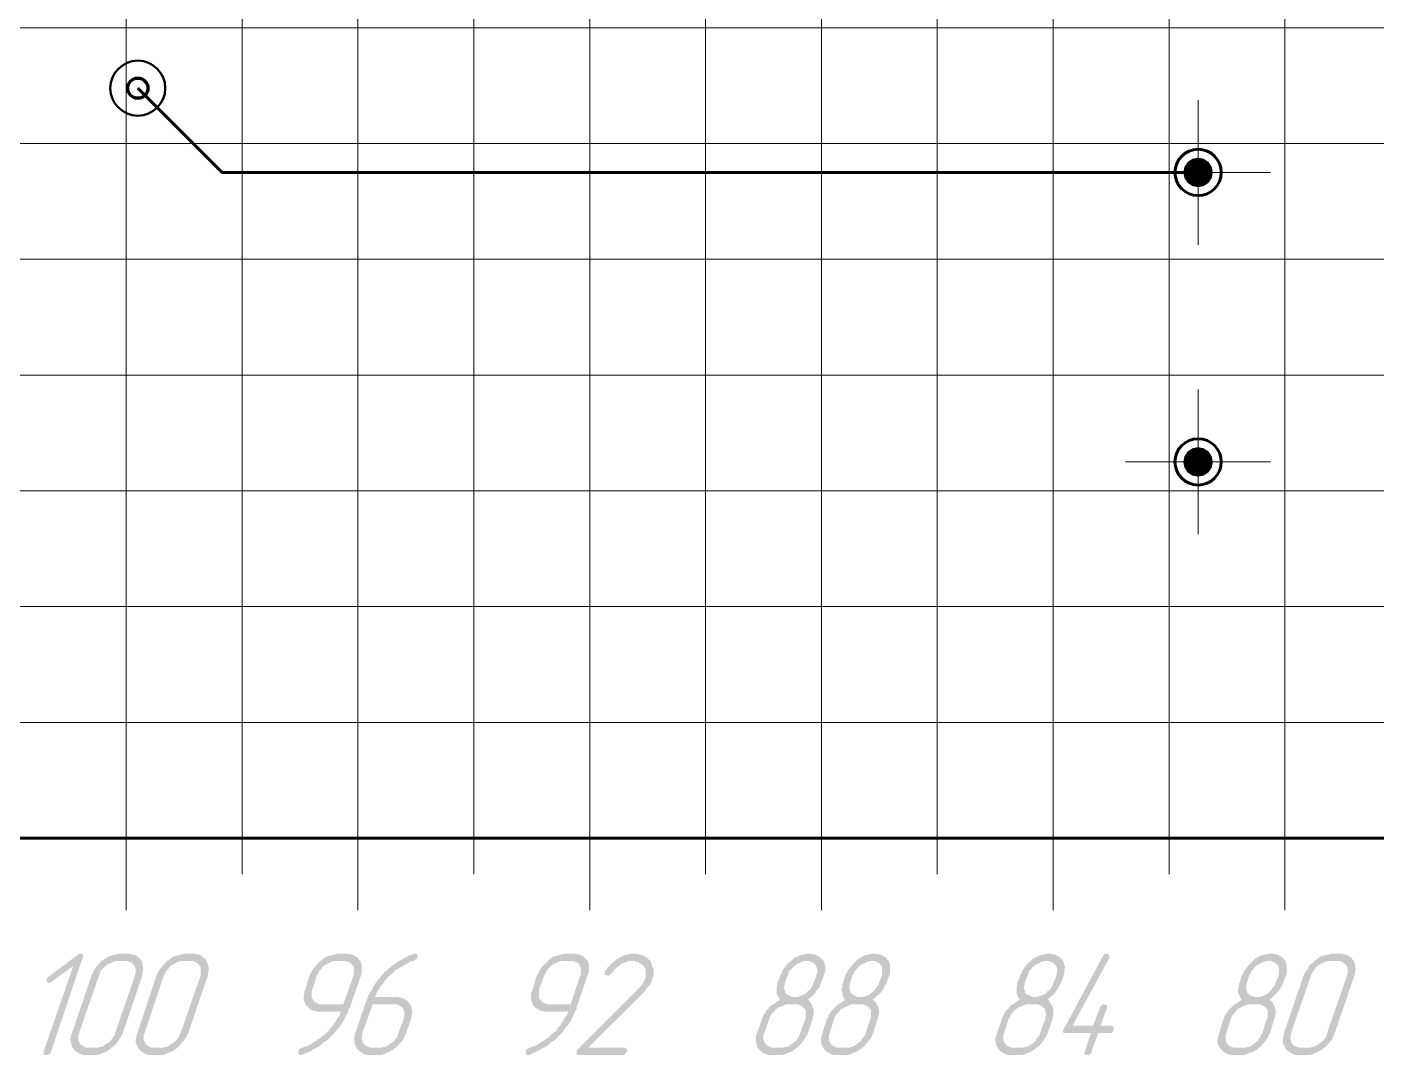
# Model space of a CAD drawing. Extents: x 260 to 1101, y 70 to 664.
# Drawn here: x 806.74 to 853.35, y 394.66 to 430.18 of the extents above; entities that cross this region are included whole.
import ezdxf

# ---------------------------------------------------------------- set-up
doc = ezdxf.new("R2010")
doc.units = 0
doc.header["$MEASUREMENT"] = 0
doc.layers.add('PDF _Геометрия', color=7, linetype='CONTINUOUS')
doc.layers.add('PDF _Сплошная заливка', color=7, linetype='CONTINUOUS')

msp = doc.modelspace()

# ---------------------------------------------------------------- hatches: boundary and pattern name
at = {"layer": 'PDF _Сплошная заливка', "true_color": 0xffffff, "transparency": 33554559}
for points in [[(847.171, 425.661), (846.975, 425.622), (846.81, 425.511), (846.699, 425.346), (846.661, 425.151), (847.171, 425.151)], [(846.661, 425.151), (846.699, 424.956), (846.81, 424.79), (846.975, 424.68), (847.171, 424.641), (847.171, 425.151)], [(847.171, 424.641), (847.366, 424.68), (847.531, 424.79), (847.642, 424.956), (847.68, 425.151), (847.171, 425.151)], [(847.171, 415.661), (846.975, 415.622), (846.81, 415.511), (846.699, 415.346), (846.661, 415.151), (847.171, 415.151)], [(846.661, 415.151), (846.699, 414.956), (846.81, 414.79), (846.975, 414.68), (847.171, 414.641), (847.171, 415.151)], [(847.171, 414.641), (847.366, 414.68), (847.531, 414.79), (847.642, 414.956), (847.68, 415.151), (847.171, 415.151)]]:
    msp.add_hatch(color=7, dxfattribs=at).paths.add_polyline_path(points)
at = {"layer": 'PDF _Сплошная заливка', "transparency": 33554559}
for points in [[(847.171, 425.151), (847.68, 425.151), (847.642, 425.346), (847.531, 425.511), (847.366, 425.622), (847.171, 425.661)], [(847.171, 415.151), (847.68, 415.151), (847.642, 415.346), (847.531, 415.511), (847.366, 415.622), (847.171, 415.661)], [(808.616, 398.168), (808.641, 398.142), (808.667, 398.117), (808.667, 398.117), (808.692, 398.117), (808.692, 398.066), (808.667, 398.041), (807.575, 394.79), (807.575, 394.764), (807.549, 394.764), (807.549, 394.713), (807.498, 394.688), (807.498, 394.688), (807.473, 394.688), (807.447, 394.663), (807.397, 394.663), (807.397, 394.663), (807.397, 394.663), (807.371, 394.663), (807.32, 394.688), (807.32, 394.688), (807.32, 394.713), (807.32, 394.739), (807.32, 394.764), (807.32, 394.79), (808.337, 397.736), (807.6, 397.203), (807.6, 397.203), (807.575, 397.177), (807.549, 397.177), (807.524, 397.152), (807.498, 397.152), (807.473, 397.177), (807.447, 397.177), (807.422, 397.203), (807.422, 397.203), (807.422, 397.228), (807.422, 397.253), (807.422, 397.279), (807.422, 397.304), (807.447, 397.304), (807.447, 397.33), (807.498, 397.38), (808.489, 398.117), (808.515, 398.142), (808.515, 398.142), (808.565, 398.168), (808.591, 398.168)], [(827.746, 398.168), (827.797, 398.168), (827.822, 398.142), (827.898, 398.142), (828, 398.117), (828.076, 398.066), (828.178, 397.99), (828.203, 397.965), (828.254, 397.914), (828.254, 397.914), (828.254, 397.914), (828.279, 397.888), (828.279, 397.863), (828.305, 397.812), (828.33, 397.736), (828.356, 397.66), (828.381, 397.558), (828.381, 397.482), (828.381, 397.431), (828.356, 397.38), (828.33, 397.304), (828.33, 397.304), (828.33, 397.279), (828.33, 397.253), (828.305, 397.228), (828.305, 397.203), (828.279, 397.152), (828.228, 397.05), (828.203, 397.05), (828.203, 397.05), (828.178, 397.025), (828.152, 396.974), (828.127, 396.949), (828.102, 396.898), (828.051, 396.847), (828, 396.796), (826.12, 394.917), (827.39, 394.917), (827.39, 394.917), (827.416, 394.891), (827.441, 394.866), (827.441, 394.866), (827.466, 394.84), (827.466, 394.815), (827.466, 394.79), (827.441, 394.79), (827.441, 394.764), (827.416, 394.739), (827.39, 394.688), (827.39, 394.688), (827.365, 394.688), (827.339, 394.663), (827.289, 394.663), (825.79, 394.663), (825.764, 394.663), (825.739, 394.688), (825.713, 394.688), (825.713, 394.713), (825.713, 394.739), (825.713, 394.764), (825.713, 394.79), (825.713, 394.79), (825.713, 394.815), (825.764, 394.866), (827.847, 396.949), (827.924, 397.025), (828, 397.126), (828, 397.126), (828, 397.126), (828, 397.152), (828.025, 397.177), (828.051, 397.228), (828.076, 397.304), (828.076, 397.304), (828.102, 397.304), (828.102, 397.355), (828.102, 397.406), (828.102, 397.457), (828.102, 397.507), (828.102, 397.584), (828.076, 397.66), (828.051, 397.711), (828.025, 397.736), (828.025, 397.736), (828, 397.761), (828, 397.761), (827.975, 397.787), (827.924, 397.812), (827.847, 397.863), (827.847, 397.863), (827.847, 397.863), (827.822, 397.888), (827.797, 397.888), (827.746, 397.888), (827.72, 397.914), (827.619, 397.914), (827.593, 397.914), (827.568, 397.914), (827.517, 397.914), (827.466, 397.888), (827.39, 397.863), (827.339, 397.838), (827.263, 397.812), (827.263, 397.812), (827.238, 397.787), (827.212, 397.761), (827.162, 397.736), (827.111, 397.685), (827.035, 397.634), (826.984, 397.558), (826.907, 397.482), (826.907, 397.482), (826.907, 397.457), (826.882, 397.457), (826.857, 397.431), (826.857, 397.431), (826.831, 397.406), (826.806, 397.406), (826.78, 397.406), (826.755, 397.406), (826.755, 397.406), (826.73, 397.431), (826.704, 397.431), (826.679, 397.431), (826.679, 397.457), (826.679, 397.482), (826.679, 397.533), (826.704, 397.584), (826.704, 397.584), (826.73, 397.584), (826.73, 397.609), (826.755, 397.609), (826.78, 397.685), (826.857, 397.736), (826.907, 397.812), (827.009, 397.888), (827.085, 397.965), (827.187, 398.015), (827.187, 398.015), (827.212, 398.041), (827.238, 398.041), (827.289, 398.066), (827.339, 398.092), (827.416, 398.117), (827.517, 398.142), (827.593, 398.168), (827.695, 398.168), (827.72, 398.168)], [(844.056, 398.168), (844.081, 398.142), (844.106, 398.117), (844.106, 398.117), (844.106, 398.117), (844.106, 398.066), (844.106, 398.041), (844.106, 398.015), (842.836, 395.679), (843.548, 395.679), (843.776, 396.288), (843.776, 396.288), (843.776, 396.314), (843.802, 396.339), (843.827, 396.364), (843.852, 396.364), (843.852, 396.39), (843.903, 396.415), (843.929, 396.415), (843.954, 396.415), (843.954, 396.415), (843.98, 396.39), (844.005, 396.39), (844.005, 396.364), (844.03, 396.364), (844.03, 396.339), (844.03, 396.288), (843.802, 395.679), (844.183, 395.679), (844.208, 395.653), (844.233, 395.653), (844.259, 395.628), (844.259, 395.628), (844.259, 395.602), (844.259, 395.577), (844.259, 395.552), (844.259, 395.526), (844.259, 395.526), (844.233, 395.475), (844.208, 395.45), (844.183, 395.45), (844.183, 395.425), (844.132, 395.425), (844.106, 395.425), (843.725, 395.425), (843.497, 394.79), (843.497, 394.764), (843.497, 394.764), (843.471, 394.713), (843.446, 394.688), (843.421, 394.688), (843.421, 394.688), (843.37, 394.663), (843.344, 394.663), (843.319, 394.663), (843.319, 394.663), (843.294, 394.663), (843.268, 394.688), (843.268, 394.688), (843.243, 394.713), (843.243, 394.739), (843.243, 394.764), (843.268, 394.79), (843.471, 395.425), (842.582, 395.425), (842.557, 395.425), (842.531, 395.425), (842.506, 395.45), (842.506, 395.45), (842.506, 395.475), (842.506, 395.501), (842.506, 395.526), (842.531, 395.552), (843.878, 398.066), (843.878, 398.066), (843.903, 398.092), (843.903, 398.117), (843.929, 398.142), (844.03, 398.168), (844.03, 398.168)]]:
    msp.add_hatch(color=256, dxfattribs=at).paths.add_polyline_path(points)
h = msp.add_hatch(color=256, dxfattribs=at)
h.paths.add_polyline_path([(810.14, 397.914), (809.861, 397.914), (809.81, 397.914), (809.759, 397.888), (809.708, 397.888), (809.632, 397.838), (809.556, 397.812), (809.48, 397.761), (809.48, 397.761), (809.454, 397.736), (809.429, 397.711), (809.378, 397.66), (809.327, 397.609), (809.277, 397.558), (809.251, 397.482), (809.226, 397.406), (808.54, 395.425), (808.54, 395.399), (808.515, 395.374), (808.515, 395.348), (808.515, 395.298), (808.515, 395.247), (808.515, 395.171), (808.54, 395.12), (808.565, 395.069), (808.565, 395.069), (808.591, 395.044), (808.616, 395.018), (808.641, 394.993), (808.692, 394.967), (808.743, 394.942), (808.794, 394.917), (808.87, 394.917), (809.15, 394.917), (809.175, 394.917), (809.251, 394.942), (809.302, 394.942), (809.378, 394.967), (809.429, 395.018), (809.505, 395.069), (809.531, 395.069), (809.556, 395.094), (809.581, 395.12), (809.632, 395.145), (809.658, 395.196), (809.708, 395.272), (809.759, 395.323), (809.785, 395.425), (810.471, 397.406), (810.471, 397.431), (810.471, 397.457), (810.496, 397.482), (810.496, 397.533), (810.496, 397.584), (810.496, 397.634), (810.471, 397.711), (810.445, 397.761), (810.42, 397.761), (810.42, 397.787), (810.394, 397.812), (810.369, 397.838), (810.318, 397.863), (810.267, 397.888), (810.217, 397.914)], flags=0)
h.paths.add_polyline_path([(810.267, 398.168), (810.318, 398.142), (810.394, 398.142), (810.471, 398.117), (810.547, 398.066), (810.623, 398.015), (810.674, 397.939), (810.674, 397.939), (810.699, 397.914), (810.725, 397.863), (810.725, 397.787), (810.75, 397.711), (810.75, 397.634), (810.75, 397.533), (810.725, 397.482), (810.725, 397.406), (810.039, 395.399), (810.039, 395.399), (810.039, 395.399), (810.039, 395.374), (810.013, 395.348), (809.988, 395.298), (809.937, 395.221), (809.886, 395.145), (809.836, 395.069), (809.734, 394.967), (809.632, 394.891), (809.632, 394.891), (809.632, 394.866), (809.607, 394.866), (809.581, 394.84), (809.556, 394.84), (809.531, 394.815), (809.454, 394.764), (809.353, 394.739), (809.251, 394.688), (809.15, 394.663), (809.023, 394.663), (808.743, 394.663), (808.743, 394.663), (808.667, 394.663), (808.616, 394.688), (808.54, 394.713), (808.464, 394.764), (808.387, 394.815), (808.337, 394.891), (808.337, 394.891), (808.311, 394.917), (808.286, 394.967), (808.286, 395.018), (808.26, 395.094), (808.235, 395.196), (808.26, 395.298), (808.26, 395.348), (808.286, 395.399), (808.972, 397.406), (808.972, 397.431), (808.972, 397.431), (808.972, 397.457), (808.997, 397.457), (809.023, 397.507), (809.048, 397.584), (809.099, 397.66), (809.175, 397.761), (809.251, 397.838), (809.353, 397.939), (809.378, 397.939), (809.378, 397.939), (809.404, 397.965), (809.404, 397.965), (809.429, 397.99), (809.48, 398.015), (809.556, 398.066), (809.632, 398.092), (809.734, 398.117), (809.861, 398.142), (809.912, 398.168), (810.242, 398.168)], flags=0)
h = msp.add_hatch(color=256, dxfattribs=at)
h.paths.add_polyline_path([(812.376, 397.914), (812.097, 397.914), (812.071, 397.914), (811.995, 397.888), (811.944, 397.888), (811.893, 397.838), (811.817, 397.812), (811.741, 397.761), (811.715, 397.761), (811.69, 397.736), (811.665, 397.711), (811.639, 397.66), (811.588, 397.609), (811.538, 397.558), (811.512, 397.482), (811.461, 397.406), (810.801, 395.425), (810.801, 395.399), (810.775, 395.374), (810.775, 395.348), (810.775, 395.298), (810.775, 395.247), (810.775, 395.171), (810.801, 395.12), (810.826, 395.069), (810.826, 395.069), (810.852, 395.044), (810.852, 395.018), (810.902, 394.993), (810.928, 394.967), (810.979, 394.942), (811.055, 394.917), (811.131, 394.917), (811.411, 394.917), (811.436, 394.917), (811.487, 394.942), (811.563, 394.942), (811.614, 394.967), (811.69, 395.018), (811.766, 395.069), (811.766, 395.069), (811.792, 395.094), (811.842, 395.12), (811.868, 395.145), (811.919, 395.196), (811.97, 395.272), (811.995, 395.323), (812.046, 395.425), (812.732, 397.406), (812.732, 397.431), (812.732, 397.457), (812.732, 397.482), (812.732, 397.533), (812.732, 397.584), (812.732, 397.634), (812.732, 397.711), (812.681, 397.761), (812.681, 397.761), (812.681, 397.787), (812.655, 397.812), (812.605, 397.838), (812.579, 397.863), (812.528, 397.888), (812.452, 397.914)], flags=0)
h.paths.add_polyline_path([(812.528, 398.168), (812.579, 398.142), (812.655, 398.142), (812.732, 398.117), (812.782, 398.066), (812.859, 398.015), (812.935, 397.939), (812.935, 397.939), (812.935, 397.914), (812.96, 397.863), (812.986, 397.787), (813.011, 397.711), (813.011, 397.634), (813.011, 397.533), (812.986, 397.482), (812.986, 397.406), (812.3, 395.399), (812.3, 395.399), (812.274, 395.399), (812.274, 395.374), (812.274, 395.348), (812.249, 395.298), (812.198, 395.221), (812.147, 395.145), (812.071, 395.069), (811.995, 394.967), (811.893, 394.891), (811.893, 394.891), (811.893, 394.866), (811.868, 394.866), (811.842, 394.84), (811.817, 394.84), (811.792, 394.815), (811.715, 394.764), (811.614, 394.739), (811.512, 394.688), (811.411, 394.663), (811.284, 394.663), (811.004, 394.663), (810.979, 394.663), (810.928, 394.663), (810.877, 394.688), (810.801, 394.713), (810.725, 394.764), (810.648, 394.815), (810.598, 394.891), (810.572, 394.891), (810.572, 394.917), (810.547, 394.967), (810.521, 395.018), (810.496, 395.094), (810.496, 395.196), (810.521, 395.298), (810.521, 395.348), (810.547, 395.399), (811.207, 397.406), (811.207, 397.431), (811.233, 397.431), (811.233, 397.457), (811.233, 397.457), (811.258, 397.507), (811.309, 397.584), (811.36, 397.66), (811.436, 397.761), (811.512, 397.838), (811.614, 397.939), (811.614, 397.939), (811.639, 397.939), (811.639, 397.965), (811.665, 397.965), (811.69, 397.99), (811.715, 398.015), (811.792, 398.066), (811.893, 398.092), (811.995, 398.117), (812.097, 398.142), (812.173, 398.168), (812.503, 398.168)], flags=0)
h = msp.add_hatch(color=256, dxfattribs=at)
h.paths.add_polyline_path([(817.686, 397.914), (817.381, 397.914), (817.355, 397.914), (817.279, 397.888), (817.228, 397.888), (817.178, 397.838), (817.101, 397.812), (817.025, 397.761), (817, 397.761), (816.974, 397.736), (816.949, 397.711), (816.923, 397.66), (816.873, 397.609), (816.822, 397.558), (816.796, 397.482), (816.746, 397.406), (816.593, 396.923), (816.593, 396.898), (816.568, 396.872), (816.568, 396.847), (816.568, 396.796), (816.568, 396.745), (816.568, 396.669), (816.593, 396.618), (816.619, 396.568), (816.619, 396.568), (816.644, 396.542), (816.644, 396.517), (816.695, 396.491), (816.746, 396.466), (816.796, 396.441), (816.847, 396.415), (816.923, 396.415), (817.66, 396.415), (818.016, 397.406), (818.016, 397.431), (818.016, 397.457), (818.016, 397.482), (818.016, 397.533), (818.041, 397.584), (818.016, 397.66), (818.016, 397.711), (817.99, 397.761), (817.965, 397.761), (817.965, 397.787), (817.94, 397.812), (817.914, 397.838), (817.863, 397.863), (817.813, 397.888), (817.736, 397.914)], flags=0)
h.paths.add_polyline_path([(817.813, 398.168), (817.863, 398.142), (817.94, 398.142), (818.016, 398.117), (818.092, 398.066), (818.168, 398.015), (818.219, 397.939), (818.219, 397.939), (818.219, 397.939), (818.244, 397.914), (818.27, 397.888), (818.27, 397.838), (818.295, 397.787), (818.295, 397.761), (818.295, 397.711), (818.295, 397.584), (818.295, 397.482), (818.27, 397.406), (817.889, 396.314), (817.889, 396.288), (817.863, 396.288), (817.863, 396.237), (817.838, 396.212), (817.838, 396.161), (817.813, 396.11), (817.762, 396.06), (817.736, 395.983), (817.66, 395.831), (817.559, 395.679), (817.508, 395.602), (817.431, 395.526), (817.355, 395.425), (817.279, 395.348), (817.279, 395.348), (817.254, 395.323), (817.228, 395.298), (817.203, 395.272), (817.152, 395.221), (817.101, 395.171), (817.05, 395.145), (816.974, 395.094), (816.898, 395.018), (816.822, 394.967), (816.746, 394.917), (816.644, 394.866), (816.466, 394.764), (816.339, 394.713), (816.238, 394.663), (816.187, 394.663), (816.187, 394.663), (816.161, 394.663), (816.136, 394.688), (816.11, 394.688), (816.11, 394.713), (816.11, 394.739), (816.11, 394.764), (816.11, 394.79), (816.11, 394.79), (816.11, 394.815), (816.136, 394.84), (816.136, 394.866), (816.161, 394.866), (816.161, 394.866), (816.187, 394.891), (816.238, 394.917), (816.238, 394.917), (816.238, 394.917), (816.263, 394.917), (816.288, 394.942), (816.339, 394.942), (816.365, 394.967), (816.415, 394.967), (816.466, 394.993), (816.593, 395.069), (816.619, 395.094), (816.695, 395.145), (816.72, 395.145), (816.746, 395.145), (816.771, 395.196), (816.822, 395.221), (816.898, 395.272), (816.949, 395.323), (817.05, 395.399), (817.127, 395.475), (817.127, 395.475), (817.152, 395.501), (817.178, 395.526), (817.203, 395.577), (817.254, 395.628), (817.304, 395.679), (817.355, 395.755), (817.381, 395.806), (817.406, 395.831), (817.406, 395.856), (817.431, 395.882), (817.457, 395.933), (817.508, 395.983), (817.533, 396.034), (817.559, 396.11), (817.584, 396.161), (816.796, 396.161), (816.771, 396.161), (816.72, 396.187), (816.644, 396.187), (816.568, 396.212), (816.492, 396.263), (816.441, 396.314), (816.365, 396.39), (816.365, 396.39), (816.339, 396.415), (816.339, 396.466), (816.314, 396.517), (816.288, 396.618), (816.288, 396.695), (816.314, 396.796), (816.314, 396.847), (816.339, 396.898), (816.492, 397.406), (816.492, 397.431), (816.517, 397.431), (816.517, 397.457), (816.517, 397.457), (816.542, 397.507), (816.593, 397.584), (816.644, 397.66), (816.72, 397.761), (816.796, 397.838), (816.898, 397.939), (816.898, 397.939), (816.923, 397.939), (816.923, 397.965), (816.949, 397.965), (816.974, 397.99), (817, 398.015), (817.076, 398.066), (817.178, 398.092), (817.279, 398.117), (817.381, 398.142), (817.457, 398.168), (817.787, 398.168)], flags=0)
h = msp.add_hatch(color=256, dxfattribs=at)
h.paths.add_polyline_path([(819.413, 396.415), (818.676, 396.415), (818.321, 395.425), (818.321, 395.399), (818.321, 395.374), (818.321, 395.348), (818.295, 395.298), (818.295, 395.247), (818.321, 395.171), (818.321, 395.12), (818.346, 395.069), (818.371, 395.069), (818.371, 395.044), (818.397, 395.018), (818.422, 394.993), (818.473, 394.967), (818.524, 394.942), (818.6, 394.917), (818.651, 394.917), (818.956, 394.917), (818.981, 394.917), (819.032, 394.942), (819.108, 394.942), (819.159, 394.967), (819.235, 395.018), (819.312, 395.069), (819.312, 395.069), (819.337, 395.094), (819.388, 395.12), (819.413, 395.145), (819.464, 395.221), (819.515, 395.272), (819.54, 395.348), (819.565, 395.425), (819.743, 395.907), (819.743, 395.933), (819.743, 395.958), (819.769, 395.983), (819.769, 396.034), (819.769, 396.085), (819.769, 396.161), (819.743, 396.212), (819.718, 396.263), (819.718, 396.263), (819.718, 396.288), (819.693, 396.314), (819.642, 396.339), (819.616, 396.364), (819.565, 396.39), (819.489, 396.415)], flags=0)
h.paths.add_polyline_path([(820.175, 398.168), (820.201, 398.142), (820.201, 398.117), (820.226, 398.117), (820.226, 398.092), (820.226, 398.066), (820.226, 398.041), (820.226, 398.041), (820.201, 398.015), (820.201, 397.99), (820.175, 397.965), (820.175, 397.965), (820.15, 397.965), (820.124, 397.939), (820.099, 397.914), (820.048, 397.914), (819.972, 397.888), (819.845, 397.812), (819.845, 397.812), (819.845, 397.812), (819.82, 397.787), (819.769, 397.787), (819.743, 397.761), (819.718, 397.736), (819.616, 397.685), (819.616, 397.685), (819.591, 397.66), (819.54, 397.634), (819.489, 397.609), (819.439, 397.558), (819.362, 397.482), (819.286, 397.431), (819.21, 397.355), (819.21, 397.33), (819.184, 397.33), (819.159, 397.279), (819.108, 397.253), (819.083, 397.203), (819.032, 397.126), (818.981, 397.076), (818.93, 396.999), (818.93, 396.999), (818.905, 396.974), (818.905, 396.949), (818.854, 396.898), (818.829, 396.847), (818.803, 396.796), (818.778, 396.72), (818.753, 396.669), (819.54, 396.669), (819.565, 396.669), (819.616, 396.644), (819.667, 396.644), (819.743, 396.618), (819.82, 396.568), (819.896, 396.517), (819.947, 396.441), (819.972, 396.441), (819.972, 396.415), (819.997, 396.364), (820.023, 396.288), (820.023, 396.212), (820.048, 396.136), (820.023, 396.034), (820.023, 395.958), (819.997, 395.907), (819.82, 395.399), (819.82, 395.399), (819.82, 395.399), (819.82, 395.374), (819.794, 395.348), (819.769, 395.298), (819.743, 395.221), (819.693, 395.145), (819.616, 395.069), (819.54, 394.967), (819.439, 394.891), (819.413, 394.891), (819.413, 394.866), (819.388, 394.866), (819.388, 394.84), (819.362, 394.84), (819.312, 394.815), (819.235, 394.764), (819.159, 394.739), (819.057, 394.688), (818.93, 394.663), (818.829, 394.663), (818.549, 394.663), (818.524, 394.663), (818.473, 394.663), (818.422, 394.688), (818.346, 394.713), (818.27, 394.764), (818.194, 394.815), (818.117, 394.891), (818.117, 394.891), (818.117, 394.917), (818.092, 394.967), (818.067, 395.018), (818.041, 395.094), (818.041, 395.196), (818.041, 395.298), (818.067, 395.348), (818.067, 395.399), (818.448, 396.517), (818.448, 396.517), (818.473, 396.542), (818.473, 396.568), (818.499, 396.618), (818.499, 396.669), (818.524, 396.72), (818.549, 396.771), (818.6, 396.847), (818.676, 396.974), (818.778, 397.152), (818.829, 397.228), (818.905, 397.304), (818.981, 397.406), (819.057, 397.482), (819.057, 397.482), (819.057, 397.507), (819.083, 397.533), (819.134, 397.558), (819.159, 397.584), (819.21, 397.634), (819.286, 397.685), (819.337, 397.736), (819.413, 397.787), (819.489, 397.838), (819.591, 397.914), (819.667, 397.965), (819.87, 398.066), (819.972, 398.117), (820.074, 398.142), (820.15, 398.168), (820.15, 398.168)], flags=0)
h = msp.add_hatch(color=256, dxfattribs=at)
h.paths.add_polyline_path([(825.51, 397.914), (825.231, 397.914), (825.18, 397.914), (825.129, 397.888), (825.078, 397.888), (825.002, 397.838), (824.926, 397.812), (824.875, 397.761), (824.85, 397.761), (824.824, 397.736), (824.799, 397.711), (824.748, 397.66), (824.723, 397.609), (824.672, 397.558), (824.646, 397.482), (824.596, 397.406), (824.418, 396.923), (824.418, 396.898), (824.418, 396.872), (824.418, 396.847), (824.418, 396.796), (824.418, 396.745), (824.418, 396.669), (824.418, 396.618), (824.469, 396.568), (824.469, 396.568), (824.494, 396.542), (824.494, 396.517), (824.545, 396.491), (824.57, 396.466), (824.646, 396.441), (824.697, 396.415), (824.748, 396.415), (825.51, 396.415), (825.841, 397.406), (825.866, 397.431), (825.866, 397.457), (825.866, 397.482), (825.866, 397.533), (825.866, 397.584), (825.866, 397.66), (825.841, 397.711), (825.815, 397.761), (825.815, 397.761), (825.815, 397.787), (825.79, 397.812), (825.764, 397.838), (825.713, 397.863), (825.663, 397.888), (825.586, 397.914)], flags=0)
h.paths.add_polyline_path([(825.663, 398.168), (825.713, 398.142), (825.79, 398.142), (825.866, 398.117), (825.942, 398.066), (825.993, 398.015), (826.069, 397.939), (826.069, 397.939), (826.069, 397.939), (826.094, 397.914), (826.094, 397.888), (826.12, 397.838), (826.145, 397.787), (826.145, 397.761), (826.145, 397.711), (826.145, 397.584), (826.12, 397.482), (826.094, 397.406), (825.713, 396.314), (825.713, 396.288), (825.713, 396.288), (825.713, 396.237), (825.688, 396.212), (825.663, 396.161), (825.637, 396.11), (825.612, 396.06), (825.586, 395.983), (825.51, 395.831), (825.409, 395.679), (825.332, 395.602), (825.282, 395.526), (825.205, 395.425), (825.129, 395.348), (825.129, 395.348), (825.104, 395.323), (825.078, 395.298), (825.053, 395.272), (825.002, 395.221), (824.951, 395.171), (824.901, 395.145), (824.824, 395.094), (824.748, 395.018), (824.672, 394.967), (824.596, 394.917), (824.494, 394.866), (824.291, 394.764), (824.189, 394.713), (824.088, 394.663), (824.037, 394.663), (824.037, 394.663), (824.011, 394.663), (823.986, 394.688), (823.961, 394.688), (823.961, 394.713), (823.961, 394.739), (823.961, 394.764), (823.961, 394.79), (823.961, 394.79), (823.961, 394.815), (823.986, 394.84), (823.986, 394.866), (823.986, 394.866), (824.011, 394.866), (824.037, 394.891), (824.088, 394.917), (824.088, 394.917), (824.088, 394.917), (824.113, 394.917), (824.138, 394.942), (824.189, 394.942), (824.215, 394.967), (824.265, 394.967), (824.316, 394.993), (824.443, 395.069), (824.469, 395.094), (824.545, 395.145), (824.57, 395.145), (824.57, 395.145), (824.621, 395.196), (824.672, 395.221), (824.748, 395.272), (824.799, 395.323), (824.875, 395.399), (824.977, 395.475), (824.977, 395.475), (825.002, 395.501), (825.028, 395.526), (825.053, 395.577), (825.104, 395.628), (825.155, 395.679), (825.18, 395.755), (825.231, 395.806), (825.231, 395.831), (825.256, 395.856), (825.282, 395.882), (825.307, 395.933), (825.332, 395.983), (825.383, 396.034), (825.409, 396.11), (825.434, 396.161), (824.646, 396.161), (824.621, 396.161), (824.57, 396.187), (824.494, 396.187), (824.418, 396.212), (824.342, 396.263), (824.265, 396.314), (824.215, 396.39), (824.215, 396.39), (824.189, 396.415), (824.189, 396.466), (824.164, 396.517), (824.138, 396.618), (824.138, 396.695), (824.138, 396.796), (824.164, 396.847), (824.189, 396.898), (824.342, 397.406), (824.342, 397.431), (824.367, 397.431), (824.367, 397.457), (824.367, 397.457), (824.392, 397.507), (824.443, 397.584), (824.494, 397.66), (824.57, 397.761), (824.646, 397.838), (824.748, 397.939), (824.748, 397.939), (824.748, 397.939), (824.773, 397.965), (824.799, 397.965), (824.824, 397.99), (824.85, 398.015), (824.926, 398.066), (825.028, 398.092), (825.129, 398.117), (825.231, 398.142), (825.307, 398.168), (825.637, 398.168)], flags=0)
h = msp.add_hatch(color=256, dxfattribs=at)
h.paths.add_polyline_path([(833.665, 397.914), (833.64, 397.914), (833.589, 397.914), (833.538, 397.888), (833.487, 397.888), (833.411, 397.838), (833.335, 397.812), (833.259, 397.761), (833.259, 397.761), (833.233, 397.736), (833.208, 397.711), (833.157, 397.66), (833.106, 397.609), (833.055, 397.558), (833.03, 397.482), (833.005, 397.406), (832.903, 397.152), (832.903, 397.152), (832.903, 397.126), (832.903, 397.076), (832.878, 397.025), (832.878, 396.974), (832.903, 396.923), (832.903, 396.872), (832.928, 396.796), (832.928, 396.796), (832.954, 396.796), (832.979, 396.745), (833.005, 396.745), (833.055, 396.72), (833.106, 396.695), (833.157, 396.669), (833.233, 396.669), (833.284, 396.669), (833.309, 396.669), (833.36, 396.669), (833.411, 396.695), (833.487, 396.72), (833.564, 396.745), (833.64, 396.796), (833.64, 396.822), (833.665, 396.822), (833.691, 396.872), (833.741, 396.898), (833.792, 396.949), (833.843, 397.025), (833.868, 397.076), (833.894, 397.152), (833.995, 397.406), (833.995, 397.431), (833.995, 397.457), (834.021, 397.482), (834.021, 397.533), (834.021, 397.584), (834.021, 397.66), (833.995, 397.711), (833.97, 397.761), (833.97, 397.761), (833.945, 397.787), (833.919, 397.812), (833.894, 397.838), (833.843, 397.863), (833.792, 397.888), (833.741, 397.914)], flags=0)
h.paths.add_polyline_path([(833.284, 396.415), (833.005, 396.415), (832.954, 396.415), (832.903, 396.39), (832.852, 396.364), (832.776, 396.339), (832.7, 396.314), (832.624, 396.263), (832.624, 396.263), (832.598, 396.237), (832.573, 396.212), (832.522, 396.161), (832.471, 396.11), (832.42, 396.06), (832.395, 395.983), (832.37, 395.907), (832.192, 395.425), (832.192, 395.399), (832.166, 395.374), (832.166, 395.348), (832.166, 395.298), (832.166, 395.247), (832.166, 395.171), (832.192, 395.12), (832.217, 395.069), (832.217, 395.069), (832.242, 395.044), (832.268, 395.018), (832.293, 394.993), (832.344, 394.967), (832.395, 394.942), (832.446, 394.917), (832.522, 394.917), (832.801, 394.917), (832.852, 394.917), (832.903, 394.942), (832.954, 394.942), (833.03, 394.967), (833.106, 395.018), (833.182, 395.069), (833.182, 395.069), (833.208, 395.094), (833.233, 395.12), (833.284, 395.145), (833.335, 395.221), (833.36, 395.272), (833.411, 395.348), (833.436, 395.425), (833.614, 395.907), (833.614, 395.933), (833.614, 395.958), (833.64, 395.983), (833.64, 396.034), (833.64, 396.085), (833.64, 396.161), (833.614, 396.212), (833.589, 396.263), (833.589, 396.263), (833.564, 396.288), (833.538, 396.314), (833.513, 396.339), (833.462, 396.364), (833.411, 396.39), (833.36, 396.415)], flags=0)
h.paths.add_polyline_path([(833.792, 398.168), (833.843, 398.142), (833.919, 398.142), (833.995, 398.117), (834.072, 398.066), (834.148, 398.015), (834.199, 397.939), (834.224, 397.939), (834.224, 397.939), (834.249, 397.914), (834.249, 397.888), (834.275, 397.838), (834.275, 397.787), (834.3, 397.761), (834.3, 397.711), (834.3, 397.584), (834.275, 397.482), (834.249, 397.406), (834.148, 397.152), (834.148, 397.152), (834.148, 397.126), (834.122, 397.101), (834.122, 397.05), (834.097, 396.999), (834.046, 396.949), (833.97, 396.847), (833.97, 396.822), (833.97, 396.822), (833.945, 396.796), (833.894, 396.745), (833.868, 396.72), (833.818, 396.669), (833.741, 396.618), (833.691, 396.568), (833.691, 396.568), (833.716, 396.568), (833.741, 396.542), (833.767, 396.517), (833.792, 396.466), (833.818, 396.415), (833.868, 396.364), (833.868, 396.314), (833.868, 396.288), (833.894, 396.263), (833.894, 396.237), (833.894, 396.187), (833.894, 396.136), (833.894, 396.06), (833.868, 395.983), (833.868, 395.907), (833.691, 395.399), (833.691, 395.399), (833.691, 395.399), (833.691, 395.374), (833.665, 395.348), (833.64, 395.298), (833.589, 395.221), (833.538, 395.145), (833.487, 395.069), (833.386, 394.967), (833.284, 394.891), (833.284, 394.891), (833.284, 394.866), (833.259, 394.866), (833.233, 394.84), (833.208, 394.84), (833.182, 394.815), (833.106, 394.764), (833.005, 394.739), (832.903, 394.688), (832.801, 394.663), (832.674, 394.663), (832.42, 394.663), (832.395, 394.663), (832.344, 394.663), (832.268, 394.688), (832.192, 394.713), (832.115, 394.764), (832.065, 394.815), (831.988, 394.891), (831.988, 394.891), (831.963, 394.917), (831.938, 394.967), (831.938, 395.018), (831.912, 395.094), (831.912, 395.196), (831.912, 395.298), (831.912, 395.348), (831.938, 395.399), (832.115, 395.907), (832.115, 395.933), (832.115, 395.933), (832.141, 395.983), (832.166, 396.034), (832.192, 396.085), (832.242, 396.136), (832.268, 396.212), (832.344, 396.263), (832.344, 396.288), (832.37, 396.314), (832.395, 396.339), (832.446, 396.39), (832.522, 396.415), (832.573, 396.466), (832.649, 396.517), (832.725, 396.568), (832.725, 396.568), (832.725, 396.593), (832.7, 396.618), (832.7, 396.644), (832.674, 396.695), (832.649, 396.72), (832.624, 396.771), (832.624, 396.822), (832.624, 396.847), (832.624, 396.847), (832.624, 396.898), (832.624, 396.923), (832.624, 396.974), (832.624, 397.025), (832.649, 397.101), (832.649, 397.152), (832.751, 397.406), (832.751, 397.431), (832.751, 397.431), (832.751, 397.431), (832.776, 397.457), (832.801, 397.507), (832.827, 397.584), (832.878, 397.66), (832.954, 397.761), (833.03, 397.838), (833.157, 397.939), (833.157, 397.939), (833.182, 397.965), (833.208, 397.99), (833.233, 398.015), (833.284, 398.041), (833.335, 398.066), (833.436, 398.117), (833.589, 398.142), (833.665, 398.168)], flags=0)
h = msp.add_hatch(color=256, dxfattribs=at)
h.paths.add_polyline_path([(835.926, 397.914), (835.875, 397.914), (835.85, 397.914), (835.799, 397.888), (835.723, 397.888), (835.672, 397.838), (835.596, 397.812), (835.52, 397.761), (835.494, 397.761), (835.469, 397.736), (835.443, 397.711), (835.418, 397.66), (835.367, 397.609), (835.316, 397.558), (835.291, 397.482), (835.24, 397.406), (835.164, 397.152), (835.164, 397.152), (835.139, 397.126), (835.139, 397.076), (835.139, 397.025), (835.139, 396.974), (835.139, 396.923), (835.164, 396.872), (835.189, 396.796), (835.189, 396.796), (835.215, 396.796), (835.24, 396.745), (835.266, 396.745), (835.291, 396.72), (835.367, 396.695), (835.418, 396.669), (835.494, 396.669), (835.52, 396.669), (835.57, 396.669), (835.621, 396.669), (835.672, 396.695), (835.748, 396.72), (835.825, 396.745), (835.875, 396.796), (835.901, 396.822), (835.926, 396.822), (835.952, 396.872), (836.002, 396.898), (836.028, 396.949), (836.079, 397.025), (836.129, 397.076), (836.155, 397.152), (836.256, 397.406), (836.256, 397.431), (836.256, 397.457), (836.256, 397.482), (836.256, 397.533), (836.282, 397.584), (836.256, 397.66), (836.256, 397.711), (836.231, 397.761), (836.206, 397.761), (836.206, 397.787), (836.18, 397.812), (836.155, 397.838), (836.104, 397.863), (836.053, 397.888), (836.002, 397.914)], flags=0)
h.paths.add_polyline_path([(835.52, 396.415), (835.24, 396.415), (835.215, 396.415), (835.139, 396.39), (835.088, 396.364), (835.037, 396.339), (834.961, 396.314), (834.885, 396.263), (834.859, 396.263), (834.834, 396.237), (834.808, 396.212), (834.783, 396.161), (834.732, 396.11), (834.681, 396.06), (834.631, 395.983), (834.605, 395.907), (834.453, 395.425), (834.453, 395.399), (834.427, 395.374), (834.427, 395.348), (834.427, 395.298), (834.427, 395.247), (834.427, 395.171), (834.453, 395.12), (834.478, 395.069), (834.478, 395.069), (834.504, 395.044), (834.504, 395.018), (834.554, 394.993), (834.58, 394.967), (834.631, 394.942), (834.707, 394.917), (834.783, 394.917), (835.062, 394.917), (835.113, 394.917), (835.164, 394.942), (835.215, 394.942), (835.291, 394.967), (835.367, 395.018), (835.418, 395.069), (835.443, 395.069), (835.469, 395.094), (835.494, 395.12), (835.545, 395.145), (835.57, 395.221), (835.621, 395.272), (835.672, 395.348), (835.698, 395.425), (835.85, 395.907), (835.875, 395.933), (835.875, 395.958), (835.875, 395.983), (835.875, 396.034), (835.875, 396.085), (835.875, 396.161), (835.875, 396.212), (835.85, 396.263), (835.825, 396.263), (835.825, 396.288), (835.799, 396.314), (835.774, 396.339), (835.723, 396.364), (835.672, 396.39), (835.596, 396.415)], flags=0)
h.paths.add_polyline_path([(836.053, 398.168), (836.104, 398.142), (836.18, 398.142), (836.256, 398.117), (836.333, 398.066), (836.409, 398.015), (836.46, 397.939), (836.46, 397.939), (836.485, 397.939), (836.485, 397.914), (836.51, 397.888), (836.51, 397.838), (836.536, 397.787), (836.536, 397.761), (836.536, 397.711), (836.536, 397.584), (836.536, 397.482), (836.51, 397.406), (836.409, 397.152), (836.409, 397.152), (836.409, 397.126), (836.383, 397.101), (836.358, 397.05), (836.333, 396.999), (836.307, 396.949), (836.231, 396.847), (836.231, 396.822), (836.206, 396.822), (836.18, 396.796), (836.155, 396.745), (836.104, 396.72), (836.053, 396.669), (836.002, 396.618), (835.926, 396.568), (835.952, 396.568), (835.952, 396.568), (835.977, 396.542), (836.028, 396.517), (836.053, 396.466), (836.079, 396.415), (836.104, 396.364), (836.129, 396.314), (836.129, 396.288), (836.129, 396.263), (836.155, 396.237), (836.155, 396.187), (836.155, 396.136), (836.155, 396.06), (836.129, 395.983), (836.104, 395.907), (835.952, 395.399), (835.952, 395.399), (835.926, 395.399), (835.926, 395.374), (835.926, 395.348), (835.901, 395.298), (835.85, 395.221), (835.799, 395.145), (835.723, 395.069), (835.647, 394.967), (835.545, 394.891), (835.545, 394.891), (835.545, 394.866), (835.52, 394.866), (835.494, 394.84), (835.469, 394.84), (835.443, 394.815), (835.367, 394.764), (835.266, 394.739), (835.164, 394.688), (835.062, 394.663), (834.935, 394.663), (834.656, 394.663), (834.631, 394.663), (834.58, 394.663), (834.529, 394.688), (834.453, 394.713), (834.376, 394.764), (834.3, 394.815), (834.249, 394.891), (834.249, 394.891), (834.224, 394.917), (834.199, 394.967), (834.173, 395.018), (834.148, 395.094), (834.148, 395.196), (834.173, 395.298), (834.173, 395.348), (834.199, 395.399), (834.351, 395.907), (834.351, 395.933), (834.376, 395.933), (834.402, 395.983), (834.402, 396.034), (834.453, 396.085), (834.478, 396.136), (834.529, 396.212), (834.58, 396.263), (834.605, 396.288), (834.631, 396.314), (834.656, 396.339), (834.707, 396.39), (834.758, 396.415), (834.834, 396.466), (834.91, 396.517), (834.986, 396.568), (834.986, 396.568), (834.961, 396.593), (834.961, 396.618), (834.935, 396.644), (834.91, 396.695), (834.91, 396.72), (834.885, 396.771), (834.885, 396.822), (834.885, 396.847), (834.885, 396.847), (834.859, 396.898), (834.859, 396.923), (834.885, 396.974), (834.885, 397.025), (834.885, 397.101), (834.91, 397.152), (834.986, 397.406), (834.986, 397.431), (835.012, 397.431), (835.012, 397.431), (835.012, 397.457), (835.037, 397.507), (835.088, 397.584), (835.139, 397.66), (835.215, 397.761), (835.291, 397.838), (835.393, 397.939), (835.393, 397.939), (835.418, 397.965), (835.443, 397.99), (835.494, 398.015), (835.545, 398.041), (835.57, 398.066), (835.698, 398.117), (835.85, 398.142), (835.926, 398.168), (836.028, 398.168)], flags=0)
h = msp.add_hatch(color=256, dxfattribs=at)
h.paths.add_polyline_path([(841.947, 397.914), (841.896, 397.914), (841.871, 397.914), (841.82, 397.888), (841.744, 397.888), (841.693, 397.838), (841.617, 397.812), (841.541, 397.761), (841.541, 397.761), (841.515, 397.736), (841.464, 397.711), (841.439, 397.66), (841.388, 397.609), (841.337, 397.558), (841.312, 397.482), (841.287, 397.406), (841.185, 397.152), (841.185, 397.152), (841.185, 397.126), (841.185, 397.076), (841.16, 397.025), (841.16, 396.974), (841.185, 396.923), (841.185, 396.872), (841.21, 396.796), (841.21, 396.796), (841.236, 396.796), (841.261, 396.745), (841.287, 396.745), (841.337, 396.72), (841.388, 396.695), (841.439, 396.669), (841.515, 396.669), (841.566, 396.669), (841.591, 396.669), (841.642, 396.669), (841.693, 396.695), (841.769, 396.72), (841.846, 396.745), (841.922, 396.796), (841.922, 396.822), (841.947, 396.822), (841.972, 396.872), (842.023, 396.898), (842.074, 396.949), (842.125, 397.025), (842.15, 397.076), (842.176, 397.152), (842.277, 397.406), (842.277, 397.431), (842.277, 397.457), (842.303, 397.482), (842.303, 397.533), (842.303, 397.584), (842.303, 397.66), (842.277, 397.711), (842.252, 397.761), (842.252, 397.761), (842.227, 397.787), (842.201, 397.812), (842.176, 397.838), (842.125, 397.863), (842.074, 397.888), (842.023, 397.914)], flags=0)
h.paths.add_polyline_path([(841.566, 396.415), (841.261, 396.415), (841.236, 396.415), (841.185, 396.39), (841.109, 396.364), (841.058, 396.339), (840.982, 396.314), (840.906, 396.263), (840.906, 396.263), (840.88, 396.237), (840.829, 396.212), (840.804, 396.161), (840.753, 396.11), (840.702, 396.06), (840.677, 395.983), (840.626, 395.907), (840.474, 395.425), (840.474, 395.399), (840.448, 395.374), (840.448, 395.348), (840.448, 395.298), (840.448, 395.247), (840.448, 395.171), (840.474, 395.12), (840.499, 395.069), (840.499, 395.069), (840.524, 395.044), (840.55, 395.018), (840.575, 394.993), (840.626, 394.967), (840.677, 394.942), (840.728, 394.917), (840.804, 394.917), (841.083, 394.917), (841.134, 394.917), (841.185, 394.942), (841.236, 394.942), (841.312, 394.967), (841.388, 395.018), (841.464, 395.069), (841.464, 395.069), (841.49, 395.094), (841.515, 395.12), (841.566, 395.145), (841.591, 395.221), (841.642, 395.272), (841.693, 395.348), (841.718, 395.425), (841.896, 395.907), (841.896, 395.933), (841.896, 395.958), (841.896, 395.983), (841.922, 396.034), (841.922, 396.085), (841.896, 396.161), (841.896, 396.212), (841.871, 396.263), (841.871, 396.263), (841.846, 396.288), (841.82, 396.314), (841.795, 396.339), (841.744, 396.364), (841.693, 396.39), (841.617, 396.415)], flags=0)
h.paths.add_polyline_path([(842.074, 398.168), (842.125, 398.142), (842.201, 398.142), (842.277, 398.117), (842.354, 398.066), (842.43, 398.015), (842.481, 397.939), (842.506, 397.939), (842.506, 397.939), (842.506, 397.914), (842.531, 397.888), (842.531, 397.838), (842.557, 397.787), (842.557, 397.761), (842.582, 397.711), (842.557, 397.584), (842.557, 397.482), (842.531, 397.406), (842.43, 397.152), (842.43, 397.152), (842.43, 397.126), (842.404, 397.101), (842.379, 397.05), (842.354, 396.999), (842.328, 396.949), (842.252, 396.847), (842.252, 396.822), (842.227, 396.822), (842.201, 396.796), (842.176, 396.745), (842.15, 396.72), (842.074, 396.669), (842.023, 396.618), (841.972, 396.568), (841.972, 396.568), (841.998, 396.568), (842.023, 396.542), (842.049, 396.517), (842.074, 396.466), (842.099, 396.415), (842.15, 396.364), (842.15, 396.314), (842.15, 396.288), (842.176, 396.263), (842.176, 396.237), (842.176, 396.187), (842.176, 396.136), (842.176, 396.06), (842.15, 395.983), (842.15, 395.907), (841.972, 395.399), (841.972, 395.399), (841.972, 395.399), (841.972, 395.374), (841.947, 395.348), (841.922, 395.298), (841.871, 395.221), (841.82, 395.145), (841.769, 395.069), (841.668, 394.967), (841.566, 394.891), (841.566, 394.891), (841.566, 394.866), (841.541, 394.866), (841.515, 394.84), (841.49, 394.84), (841.464, 394.815), (841.388, 394.764), (841.287, 394.739), (841.185, 394.688), (841.083, 394.663), (840.956, 394.663), (840.677, 394.663), (840.677, 394.663), (840.626, 394.663), (840.55, 394.688), (840.474, 394.713), (840.397, 394.764), (840.321, 394.815), (840.27, 394.891), (840.27, 394.891), (840.245, 394.917), (840.22, 394.967), (840.194, 395.018), (840.194, 395.094), (840.169, 395.196), (840.194, 395.298), (840.194, 395.348), (840.22, 395.399), (840.397, 395.907), (840.397, 395.933), (840.397, 395.933), (840.423, 395.983), (840.448, 396.034), (840.474, 396.085), (840.499, 396.136), (840.55, 396.212), (840.626, 396.263), (840.626, 396.288), (840.651, 396.314), (840.677, 396.339), (840.728, 396.39), (840.778, 396.415), (840.855, 396.466), (840.931, 396.517), (841.007, 396.568), (841.007, 396.568), (841.007, 396.593), (840.982, 396.618), (840.956, 396.644), (840.956, 396.695), (840.931, 396.72), (840.906, 396.771), (840.906, 396.822), (840.906, 396.847), (840.906, 396.847), (840.906, 396.898), (840.906, 396.923), (840.906, 396.974), (840.906, 397.025), (840.931, 397.101), (840.931, 397.152), (841.033, 397.406), (841.033, 397.431), (841.033, 397.431), (841.033, 397.431), (841.058, 397.457), (841.083, 397.507), (841.109, 397.584), (841.16, 397.66), (841.236, 397.761), (841.312, 397.838), (841.414, 397.939), (841.439, 397.939), (841.439, 397.965), (841.464, 397.99), (841.515, 398.015), (841.566, 398.041), (841.617, 398.066), (841.718, 398.117), (841.871, 398.142), (841.947, 398.168), (842.049, 398.168)], flags=0)
h = msp.add_hatch(color=256, dxfattribs=at)
h.paths.add_polyline_path([(849.619, 397.914), (849.569, 397.914), (849.543, 397.914), (849.492, 397.888), (849.416, 397.888), (849.34, 397.838), (849.289, 397.812), (849.213, 397.761), (849.187, 397.761), (849.162, 397.736), (849.137, 397.711), (849.111, 397.66), (849.06, 397.609), (849.01, 397.558), (848.984, 397.482), (848.933, 397.406), (848.857, 397.152), (848.857, 397.152), (848.832, 397.126), (848.832, 397.076), (848.832, 397.025), (848.832, 396.974), (848.832, 396.923), (848.857, 396.872), (848.883, 396.796), (848.883, 396.796), (848.908, 396.796), (848.933, 396.745), (848.959, 396.745), (848.984, 396.72), (849.06, 396.695), (849.111, 396.669), (849.187, 396.669), (849.213, 396.669), (849.264, 396.669), (849.314, 396.669), (849.365, 396.695), (849.441, 396.72), (849.492, 396.745), (849.569, 396.796), (849.594, 396.822), (849.619, 396.822), (849.645, 396.872), (849.696, 396.898), (849.721, 396.949), (849.772, 397.025), (849.823, 397.076), (849.848, 397.152), (849.95, 397.406), (849.95, 397.431), (849.95, 397.457), (849.95, 397.482), (849.95, 397.533), (849.975, 397.584), (849.95, 397.66), (849.95, 397.711), (849.924, 397.761), (849.899, 397.761), (849.899, 397.787), (849.873, 397.812), (849.848, 397.838), (849.797, 397.863), (849.746, 397.888), (849.696, 397.914)], flags=0)
h.paths.add_polyline_path([(849.213, 396.415), (848.933, 396.415), (848.908, 396.415), (848.832, 396.39), (848.781, 396.364), (848.705, 396.339), (848.654, 396.314), (848.578, 396.263), (848.552, 396.263), (848.527, 396.237), (848.501, 396.212), (848.476, 396.161), (848.425, 396.11), (848.375, 396.06), (848.324, 395.983), (848.298, 395.907), (848.146, 395.425), (848.146, 395.399), (848.12, 395.374), (848.12, 395.348), (848.12, 395.298), (848.12, 395.247), (848.12, 395.171), (848.146, 395.12), (848.171, 395.069), (848.171, 395.069), (848.197, 395.044), (848.197, 395.018), (848.247, 394.993), (848.273, 394.967), (848.324, 394.942), (848.4, 394.917), (848.476, 394.917), (848.756, 394.917), (848.806, 394.917), (848.857, 394.942), (848.908, 394.942), (848.984, 394.967), (849.06, 395.018), (849.111, 395.069), (849.137, 395.069), (849.162, 395.094), (849.187, 395.12), (849.238, 395.145), (849.264, 395.221), (849.314, 395.272), (849.34, 395.348), (849.391, 395.425), (849.543, 395.907), (849.569, 395.933), (849.569, 395.958), (849.569, 395.983), (849.569, 396.034), (849.569, 396.085), (849.569, 396.161), (849.569, 396.212), (849.543, 396.263), (849.518, 396.263), (849.518, 396.288), (849.492, 396.314), (849.467, 396.339), (849.416, 396.364), (849.365, 396.39), (849.289, 396.415)], flags=0)
h.paths.add_polyline_path([(849.746, 398.168), (849.797, 398.142), (849.873, 398.142), (849.95, 398.117), (850.026, 398.066), (850.102, 398.015), (850.153, 397.939), (850.153, 397.939), (850.178, 397.939), (850.178, 397.914), (850.204, 397.888), (850.204, 397.838), (850.229, 397.787), (850.229, 397.761), (850.229, 397.711), (850.229, 397.584), (850.229, 397.482), (850.204, 397.406), (850.102, 397.152), (850.102, 397.152), (850.102, 397.126), (850.077, 397.101), (850.051, 397.05), (850.026, 396.999), (850, 396.949), (849.924, 396.847), (849.924, 396.822), (849.899, 396.822), (849.873, 396.796), (849.848, 396.745), (849.797, 396.72), (849.746, 396.669), (849.696, 396.618), (849.619, 396.568), (849.645, 396.568), (849.645, 396.568), (849.67, 396.542), (849.721, 396.517), (849.746, 396.466), (849.772, 396.415), (849.797, 396.364), (849.823, 396.314), (849.823, 396.288), (849.823, 396.263), (849.848, 396.237), (849.848, 396.187), (849.848, 396.136), (849.848, 396.06), (849.823, 395.983), (849.797, 395.907), (849.645, 395.399), (849.645, 395.399), (849.619, 395.399), (849.619, 395.374), (849.619, 395.348), (849.594, 395.298), (849.543, 395.221), (849.492, 395.145), (849.416, 395.069), (849.34, 394.967), (849.238, 394.891), (849.238, 394.891), (849.238, 394.866), (849.213, 394.866), (849.187, 394.84), (849.162, 394.84), (849.137, 394.815), (849.06, 394.764), (848.959, 394.739), (848.857, 394.688), (848.756, 394.663), (848.629, 394.663), (848.349, 394.663), (848.324, 394.663), (848.273, 394.663), (848.222, 394.688), (848.146, 394.713), (848.07, 394.764), (847.993, 394.815), (847.943, 394.891), (847.917, 394.891), (847.917, 394.917), (847.892, 394.967), (847.866, 395.018), (847.841, 395.094), (847.841, 395.196), (847.866, 395.298), (847.866, 395.348), (847.892, 395.399), (848.044, 395.907), (848.044, 395.933), (848.07, 395.933), (848.07, 395.983), (848.095, 396.034), (848.146, 396.085), (848.171, 396.136), (848.222, 396.212), (848.273, 396.263), (848.298, 396.288), (848.324, 396.314), (848.349, 396.339), (848.4, 396.39), (848.451, 396.415), (848.527, 396.466), (848.603, 396.517), (848.679, 396.568), (848.679, 396.568), (848.654, 396.593), (848.654, 396.618), (848.629, 396.644), (848.603, 396.695), (848.603, 396.72), (848.578, 396.771), (848.552, 396.822), (848.552, 396.847), (848.552, 396.847), (848.552, 396.898), (848.552, 396.923), (848.552, 396.974), (848.578, 397.025), (848.578, 397.101), (848.603, 397.152), (848.679, 397.406), (848.679, 397.431), (848.705, 397.431), (848.705, 397.431), (848.705, 397.457), (848.73, 397.507), (848.781, 397.584), (848.832, 397.66), (848.908, 397.761), (848.984, 397.838), (849.086, 397.939), (849.086, 397.939), (849.111, 397.965), (849.137, 397.99), (849.187, 398.015), (849.238, 398.041), (849.264, 398.066), (849.391, 398.117), (849.543, 398.142), (849.619, 398.168), (849.721, 398.168)], flags=0)
h = msp.add_hatch(color=256, dxfattribs=at)
h.paths.add_polyline_path([(851.982, 397.914), (851.703, 397.914), (851.652, 397.914), (851.601, 397.888), (851.55, 397.888), (851.474, 397.838), (851.398, 397.812), (851.321, 397.761), (851.321, 397.761), (851.296, 397.736), (851.271, 397.711), (851.22, 397.66), (851.194, 397.609), (851.144, 397.558), (851.093, 397.482), (851.067, 397.406), (850.381, 395.425), (850.381, 395.399), (850.381, 395.374), (850.381, 395.348), (850.356, 395.298), (850.356, 395.247), (850.381, 395.171), (850.381, 395.12), (850.407, 395.069), (850.432, 395.069), (850.432, 395.044), (850.458, 395.018), (850.483, 394.993), (850.534, 394.967), (850.585, 394.942), (850.661, 394.917), (850.712, 394.917), (850.991, 394.917), (851.042, 394.917), (851.093, 394.942), (851.144, 394.942), (851.22, 394.967), (851.296, 395.018), (851.372, 395.069), (851.372, 395.069), (851.398, 395.094), (851.423, 395.12), (851.474, 395.145), (851.525, 395.196), (851.575, 395.272), (851.601, 395.323), (851.626, 395.425), (852.312, 397.406), (852.312, 397.431), (852.338, 397.457), (852.338, 397.482), (852.338, 397.533), (852.338, 397.584), (852.338, 397.634), (852.312, 397.711), (852.287, 397.761), (852.287, 397.761), (852.261, 397.787), (852.236, 397.812), (852.211, 397.838), (852.16, 397.863), (852.109, 397.888), (852.058, 397.914)], flags=0)
h.paths.add_polyline_path([(852.134, 398.168), (852.185, 398.142), (852.236, 398.142), (852.312, 398.117), (852.388, 398.066), (852.465, 398.015), (852.515, 397.939), (852.541, 397.939), (852.541, 397.914), (852.566, 397.863), (852.592, 397.787), (852.592, 397.711), (852.617, 397.634), (852.592, 397.533), (852.592, 397.482), (852.566, 397.406), (851.88, 395.399), (851.88, 395.399), (851.88, 395.399), (851.88, 395.374), (851.88, 395.348), (851.83, 395.298), (851.804, 395.221), (851.753, 395.145), (851.677, 395.069), (851.601, 394.967), (851.499, 394.891), (851.474, 394.891), (851.474, 394.866), (851.448, 394.866), (851.448, 394.84), (851.423, 394.84), (851.372, 394.815), (851.296, 394.764), (851.22, 394.739), (851.118, 394.688), (850.991, 394.663), (850.89, 394.663), (850.61, 394.663), (850.585, 394.663), (850.534, 394.663), (850.458, 394.688), (850.407, 394.713), (850.331, 394.764), (850.254, 394.815), (850.178, 394.891), (850.178, 394.891), (850.178, 394.917), (850.153, 394.967), (850.127, 395.018), (850.102, 395.094), (850.102, 395.196), (850.102, 395.298), (850.127, 395.348), (850.127, 395.399), (850.813, 397.406), (850.813, 397.431), (850.813, 397.431), (850.839, 397.457), (850.839, 397.457), (850.864, 397.507), (850.915, 397.584), (850.966, 397.66), (851.017, 397.761), (851.118, 397.838), (851.22, 397.939), (851.22, 397.939), (851.22, 397.939), (851.245, 397.965), (851.271, 397.965), (851.296, 397.99), (851.321, 398.015), (851.398, 398.066), (851.499, 398.092), (851.601, 398.117), (851.703, 398.142), (851.753, 398.168), (852.109, 398.168)], flags=0)

# ---------------------------------------------------------------- linework, layer by layer
at = {"layer": 'PDF _Геометрия', "lineweight": 60}
msp.add_lwpolyline([(1010.201, 562.151), (770.156, 562.151), (770.156, 402.151), (1010.201, 402.151)], close=True, dxfattribs=at)
msp.add_lwpolyline([(1010.201, 562.151), (770.156, 562.151), (770.156, 402.151), (1010.201, 402.151)], close=True, dxfattribs=at)
at = {"layer": 'PDF _Геометрия', "lineweight": 20}
for points in [[(1011.441, 402.151), (1010.201, 402.151), (1010.201, 562.151), (770.156, 562.151), (770.156, 402.151), (1010.201, 402.151), (1012.681, 402.151)], [(810.163, 399.671), (810.163, 402.151), (810.163, 562.151)], [(814.165, 400.911), (814.165, 402.151), (814.165, 562.151)], [(818.165, 399.671), (818.165, 402.151), (818.165, 562.151)], [(822.166, 400.911), (822.166, 402.151), (822.166, 562.151)], [(826.167, 399.671), (826.167, 402.151), (826.167, 562.151)], [(830.167, 400.911), (830.167, 402.151), (830.167, 562.151)], [(834.168, 399.671), (834.168, 402.151), (834.168, 562.151)], [(838.169, 400.911), (838.169, 402.151), (838.169, 562.151)], [(842.17, 399.671), (842.17, 402.151), (842.17, 562.151)], [(846.17, 400.911), (846.17, 402.151), (846.17, 562.151)], [(850.171, 399.671), (850.171, 402.151), (850.171, 562.151)], [(770.156, 430.151), (1010.201, 430.151), (1011.441, 430.151)], [(847.171, 422.651), (847.171, 427.651)], [(770.156, 426.151), (1010.201, 426.151), (1012.681, 426.151)], [(844.67, 425.151), (849.671, 425.151)], [(770.156, 422.151), (1010.201, 422.151), (1011.441, 422.151)], [(770.156, 418.151), (1010.201, 418.151), (1012.681, 418.151)], [(847.171, 412.651), (847.171, 417.651)], [(844.67, 415.151), (849.671, 415.151)], [(770.156, 414.151), (1010.201, 414.151), (1011.441, 414.151)], [(770.156, 410.151), (1010.201, 410.151), (1012.681, 410.151)], [(770.156, 406.151), (1010.201, 406.151), (1011.441, 406.151)], [(810.163, 400.911), (810.163, 402.151)], [(818.165, 400.911), (818.165, 402.151)], [(826.167, 400.911), (826.167, 402.151)], [(834.168, 400.911), (834.168, 402.151)], [(842.17, 400.911), (842.17, 402.151)], [(850.171, 400.911), (850.171, 402.151)]]:
    msp.add_lwpolyline(points, dxfattribs=at)
at = {"layer": 'PDF _Геометрия', "lineweight": 60}
msp.add_lwpolyline([(810.567, 428.062), (813.479, 425.151), (847.171, 425.151)], dxfattribs=at)
at = {"layer": 'PDF _Геометрия', "lineweight": 50}
msp.add_circle((810.567, 428.062), 0.95, dxfattribs=at)
at = {"layer": 'PDF _Геометрия', "color": 7, "lineweight": 70, "true_color": 0xffffff}
msp.add_circle((810.567, 428.062), 0.35, dxfattribs=at)
at = {"layer": 'PDF _Геометрия', "lineweight": 60}
for centre in [(847.171, 425.151), (847.171, 415.151)]:
    msp.add_circle(centre, 0.8, dxfattribs=at)

doc.saveas('drawing.dxf')
